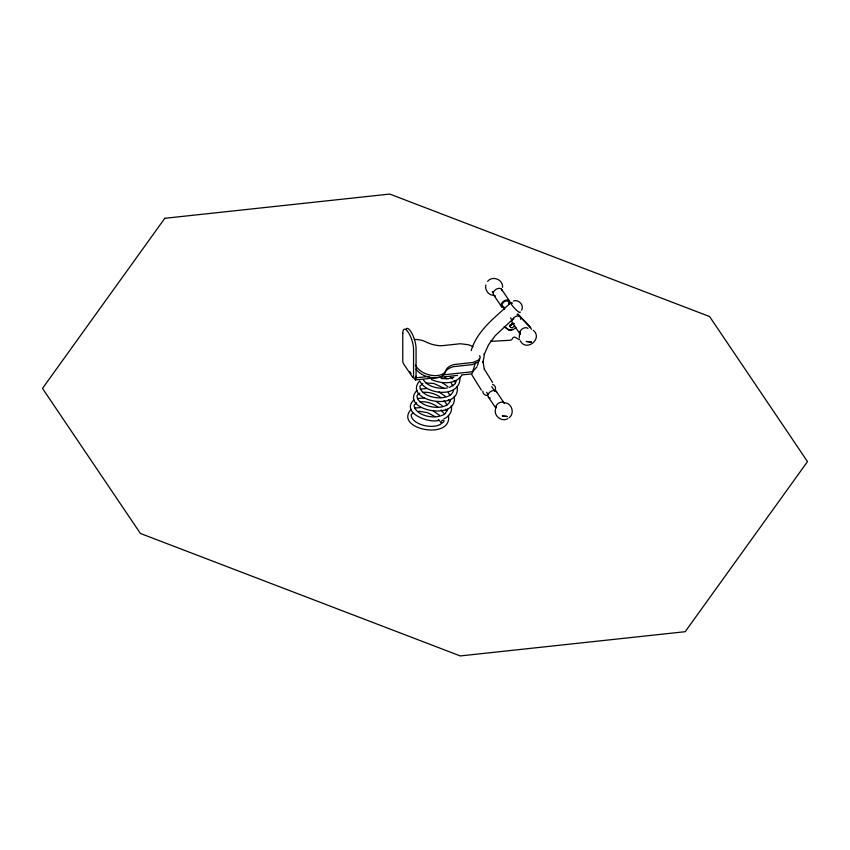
<?xml version="1.0" encoding="UTF-8"?>
<svg xmlns="http://www.w3.org/2000/svg" width="850" height="850" viewBox="0 0 850 850"><rect width="100%" height="100%" fill="white"/><g stroke="black" fill="none" stroke-linecap="round" stroke-linejoin="round"><path stroke-width="1.27" d="M457.534 375.402L415.406 379.95L416.054 377.804L416.075 348.564A12.761 3.91 72.2 0 0 412.091 333.721A12.761 3.91 72.2 0 0 406.013 329.035M510.255 326.836L509.979 325.954L510.712 327.579L512.242 327.792L514.686 325.879M485.796 285.005C484.681 289.574 487.964 294.514 492.607 295.269M495.497 409.286C493.648 416.054 501.797 422.227 507.801 418.668M519.424 334.815L519.318 337.811M447.684 409.349L445.049 413.684M453.454 390.373C450.84 402.348 420.931 399.118 419.804 386.293L422.843 383.637M450.585 399.681C447.844 412.717 417.414 407.511 416.946 395.994L418.147 394.039L419.794 393.199M456.376 380.694L454.718 384.253L449.289 387.473M475.362 362.812L472.016 373.851L461.476 374.978M477.477 365.436L478.635 361.632M510.032 326.028L510.138 325.444L510.255 326.358M471.187 350.625C477.307 329.768 495.933 317.029 510.786 302.642M521.688 310.186C524.269 305.214 518.734 299.147 513.517 300.985M495.454 295.928A4.898 3.209 -34 0 1 493.329 292.655L493.754 291.667A4.898 3.209 -34 0 1 498.716 288.362A4.898 3.209 -34 0 1 502.053 290.679M512.476 322.83L520.349 334.496A4.898 3.209 -34 0 1 519.871 331.967L520.296 330.979A4.898 3.209 -34 0 1 527.977 328.429M411.209 409.328C393.04 429.006 452.752 441.097 448.428 415.321M510.181 325.507L511.434 324.105M510.404 325.837L511.658 324.445L513.952 323.946M461.624 375.668C454.835 385.007 440.757 383.754 431.364 379.493M477.094 366.711L472.664 371.705L442.382 374.967M510.489 324.998L511.137 324.849M487.624 281.35C492.426 275.219 503.328 279.586 502.562 287.342M509.118 417.796C514.739 413.642 512.199 403.739 505.261 402.804M511.923 320.11L495.252 335.665L488.463 344.909L484.192 354.503L484.5 353.504L483.066 362.589L482.938 361.367L484.33 369.421M419.698 380.906C402.039 400.775 461.784 412.484 457.056 386.623M413.918 399.925C400.371 412.834 429.218 423.821 439.195 420.261M443.7 414.651L445.315 413.493M412.749 412.803L411.156 414.97C411.634 424.309 432.023 429.749 440.938 424.044M416.989 390.331C398.724 409.913 458.575 422.131 454.219 396.302M512.019 323.797L511.658 324.445M443.944 414.471C434.265 420.038 415.363 415.544 414.035 405.269L416.723 402.741M443.891 418.816C449.066 416.84 452.763 411.188 451.286 405.641M453.879 377.315L448.046 378.739L441.192 378.516M420.187 389.077L427.114 388.514M417.478 398.533L424.118 398.023M414.418 408.074L421.334 407.501M423.034 392.381C428.103 391.701 436.092 393.773 440.916 397.672M447.291 387.993C438.738 389.3 427.773 386.761 423.406 379.865M513.432 323.871L512.847 323.935M513.209 323.542L512.242 324.126M416.054 377.804L429.218 376.391M425.765 382.925L433.925 383.499L443.859 388.216M419.996 401.912C426.084 401.104 432.756 403.346 438.09 407.203M418.901 411.219L427.433 412.632L435.147 416.67M441.904 382.489L448.067 386.761M439.025 391.999L445.124 396.196M436.124 401.487L442.159 405.652M433.256 410.996L439.354 415.193M444.911 377.464L446.686 378.686M504.985 327.048L508.428 329.726A5.217 3.411 -34 0 0 515.918 327.314M504.199 326.687L508.428 329.726M479.527 355.714L480.25 356.904A15.576 9.159 16.9 0 1 478.667 360.017L472.951 362.483L454.495 364.469A21.378 12.569 16.9 0 0 445.549 370.929L445.326 371.556A15.959 9.382 16.9 0 1 431.566 375.36A15.959 9.382 16.9 0 1 416.712 367.062L415.363 365.064M529.401 326.145L529.561 326.272A8.511 5.578 -34 0 1 530.219 327.579M450.904 377.188L452.604 378.845M533.194 330.225C543.362 338.513 526.299 352.389 520.274 340.776M517.862 313.958L529.561 326.272M444.082 400.488L447.132 405.036M441.129 409.902L443.583 413.047M438.303 419.496L439.641 421.058M479.358 358.307L479.602 359.04A15.576 9.159 16.9 0 1 478.019 362.153L472.303 364.618L453.836 366.616A21.378 12.569 16.9 0 0 444.89 373.065L444.667 373.692A15.959 9.382 16.9 0 1 430.918 377.506A15.959 9.382 16.9 0 1 416.064 369.197M454.112 380.609L455.6 382.744M451.191 383.074L452.901 386.049M448.226 392.466L449.969 395.377M448.343 399.627L449.671 401.508M445.527 409.233L446.877 411.134M501.436 289.117L509.309 300.783M502.573 306.096L504.73 309.294M510.489 317.826L511.923 319.951M493.808 295.184L501.681 306.85M496.177 391.234L504.05 402.9M491.693 386.654L494.562 390.915M486.561 392.286L487.996 394.421M488.548 397.301L495.709 407.904M409.647 371.418L411.092 373.554M413.249 376.752L415.406 379.95M484.33 369.176L492.575 382.426M471.909 374.924L481.355 390.118M420.07 381.629C427.89 395.59 460.987 397.63 459.967 377.294M510.043 326.464A1.062 0.701 -34 0 1 510.638 324.87M517.044 314.468A2.125 1.392 -34 0 1 517.905 314.585L530.729 328.004A8.511 5.578 -34 0 1 531.388 329.311M491.024 340.553A2.125 1.392 -34 0 0 492.309 341.286L510.053 340.266A2.125 1.392 -34 0 0 512.497 338.502A1.7 1.116 -34 0 1 515.111 337.237L518.075 338.938A8.511 5.578 -34 0 0 519.594 339.501M520.147 311.908A6.8 1.211 47 0 1 517.044 310.717A6.8 1.211 47 0 1 511.36 304.236A6.8 1.211 47 0 1 512.497 303.184M508.757 303.461A3.719 2.444 -34 0 0 504.624 301.495L503.816 302.026A3.719 2.444 -34 0 0 503.806 306.691M513.368 319.388A3.719 2.444 -34 0 1 513.899 318.654M492.511 384.434A6.8 5.132 -31.9 0 1 494.615 391.499M487.358 395.473A6.8 5.132 -31.9 0 1 482.8 391.085M512.518 329.364A5.217 3.411 -34 0 1 508.151 329.322M490.195 398.055A4.898 3.209 -34 0 1 488.059 394.772L488.495 393.784A4.898 3.209 -34 0 1 492.883 390.586A4.898 3.209 -34 0 1 496.634 391.935M495.964 408.266A4.898 3.209 -34 0 1 495.943 406.438L496.368 405.45A4.898 3.209 -34 0 1 500.767 402.252A4.898 3.209 -34 0 1 504.507 403.601M519.892 331.925A3.963 2.093 23.3 0 1 520.126 332.849L520.083 332.945A3.942 2.338 16.2 0 0 519.871 331.967M520.582 319.281A4.898 3.209 -34 0 0 517.937 315.977A4.898 3.209 -34 0 0 512.423 319.313L511.987 320.301A4.898 3.209 -34 0 0 514.122 323.584M414.386 339.49A15.959 9.382 16.9 0 1 424.989 341.445L425.978 341.944A21.378 12.569 16.9 0 0 441.841 345.727L460.296 343.74L468.35 344.728A15.576 9.159 16.9 0 1 473.089 346.779M493.351 292.612A3.963 2.093 23.3 0 0 492.331 291.688L492.288 291.784A3.942 2.338 16.2 0 1 493.329 292.655M509.362 304.3A4.898 3.209 -34 0 0 507.673 300.029A4.898 3.209 -34 0 0 501.627 303.322L501.203 304.321A4.898 3.209 -34 0 0 504.401 307.594M416.054 376.263A2.125 0.648 72.2 0 1 415.788 376.964M402.783 333.391L402.762 361.091A2.125 0.648 72.2 0 0 403.654 363.959L412.643 377.283A2.125 0.648 72.2 0 0 413.546 377.071L413.567 349.371A12.761 3.91 72.2 0 0 408.181 332.148A12.761 3.91 72.2 0 0 402.783 333.391M496.198 407.32L496.156 407.416A3.942 2.338 16.2 0 0 495.943 406.438A3.963 2.093 23.3 0 1 496.198 407.32M526.341 341.487L531.303 342.04L526.341 341.487M502.414 415.947L507.376 416.511L502.392 416.001M164.804 218.301L42.5 388.408L140.42 533.46L460.254 655.934L685.196 631.699L807.5 461.592L709.58 316.54L389.746 194.066L164.804 218.301M441.809 422.96A1.902 1.052 -35.2 0 0 443.987 420.654A1.902 1.052 -35.2 0 0 441.235 421.154A1.902 1.052 -35.2 0 0 441.809 422.96"/></g></svg>
